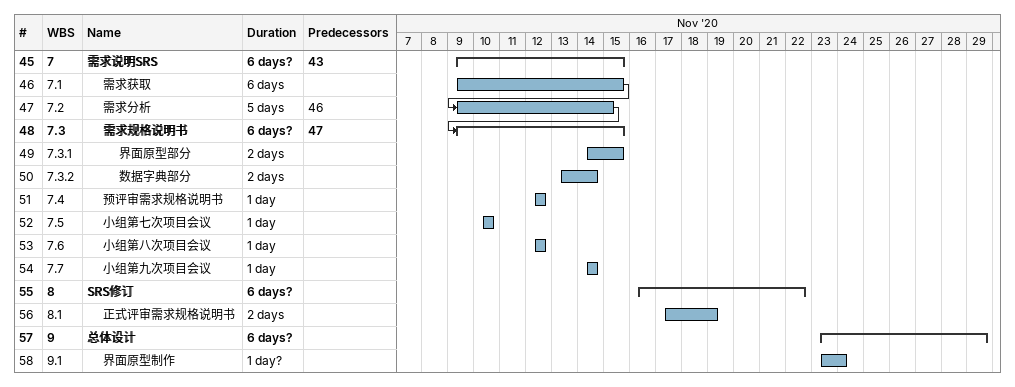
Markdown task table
| ID | WBS | Task | Duration | Start | Finish | Predecessors |
|---|---|---|---|---|---|---|
| 45 | 7 | **需求说明SRS** | 6d? | 2020-11-09 | 2020-11-15 | 43 |
| 46 | 7.1 | 需求获取 | 6d | 2020-11-09 | 2020-11-15 |  |
| 47 | 7.2 | 需求分析 | 5d | 2020-11-09 | 2020-11-15 | 46 |
| 48 | 7.3 | **需求规格说明书** | 6d? | 2020-11-09 | 2020-11-15 | 47 |
| 49 | 7.3.1 | 界面原型部分 | 2d | 2020-11-14 | 2020-11-15 |  |
| 50 | 7.3.2 | 数据字典部分 | 2d | 2020-11-13 | 2020-11-14 |  |
| 51 | 7.4 | 预评审需求规格说明书 | 1d | 2020-11-12 | 2020-11-12 |  |
| 52 | 7.5 | 小组第七次项目会议 | 1d | 2020-11-10 | 2020-11-10 |  |
| 53 | 7.6 | 小组第八次项目会议 | 1d | 2020-11-12 | 2020-11-12 |  |
| 54 | 7.7 | 小组第九次项目会议 | 1d | 2020-11-14 | 2020-11-14 |  |
| 55 | 8 | **SRS修订** | 6d? | 2020-11-16 | 2020-11-22 |  |
| 56 | 8.1 | 正式评审需求规格说明书 | 2d | 2020-11-17 | 2020-11-19 |  |
| 57 | 9 | **总体设计** | 6d? | 2020-11-23 | 2020-11-29 |  |
| 58 | 9.1 | 界面原型制作 | 1d? | 2020-11-23 | 2020-11-24 |  |
